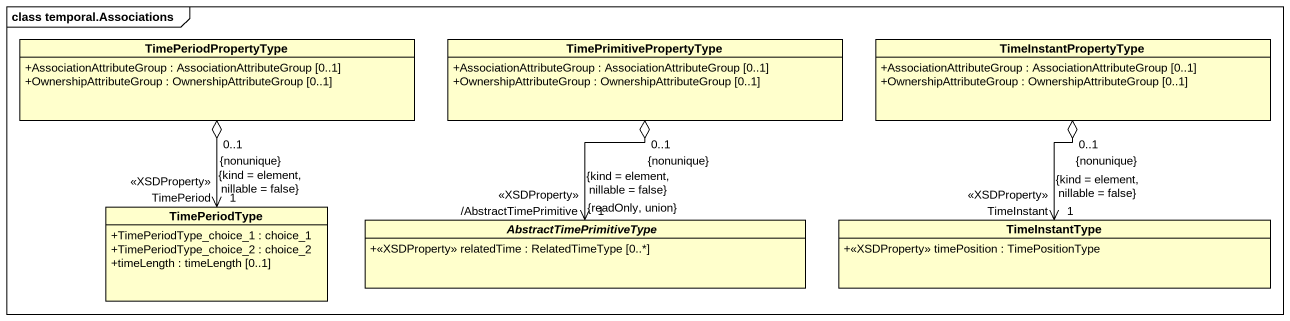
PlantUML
@startuml
mainframe class temporal.Associations
hide circle
hide empty members
skinparam classAttributeIconSize 0
class TimePeriodPropertyType {
  +AssociationAttributeGroup : AssociationAttributeGroup [0..1]
  +OwnershipAttributeGroup : OwnershipAttributeGroup [0..1]
}
class TimePrimitivePropertyType {
  +AssociationAttributeGroup : AssociationAttributeGroup [0..1]
  +OwnershipAttributeGroup : OwnershipAttributeGroup [0..1]
}
class TimeInstantPropertyType {
  +AssociationAttributeGroup : AssociationAttributeGroup [0..1]
  +OwnershipAttributeGroup : OwnershipAttributeGroup [0..1]
}
class TimePeriodType {
  +TimePeriodType_choice_1 : choice_1
  +TimePeriodType_choice_2 : choice_2
  +timeLength : timeLength [0..1]
}
abstract class AbstractTimePrimitiveType {
  +<<XSDProperty>> relatedTime : RelatedTimeType [0..*]
}
class TimeInstantType {
  +<<XSDProperty>> timePosition : TimePositionType
}
TimePeriodPropertyType "0..1\n{nonunique}" o--> "TimePeriod\n<<XSDProperty>>\n1\n{kind = element, nillable = false}" TimePeriodType
TimePrimitivePropertyType "0..1\n{nonunique}" o--> "/AbstractTimePrimitive\n<<XSDProperty>>\n1\n{kind = element, nillable = false}\n{readOnly, union}" AbstractTimePrimitiveType
TimeInstantPropertyType "0..1\n{nonunique}" o--> "TimeInstant\n<<XSDProperty>>\n1\n{kind = element, nillable = false}" TimeInstantType
@enduml
